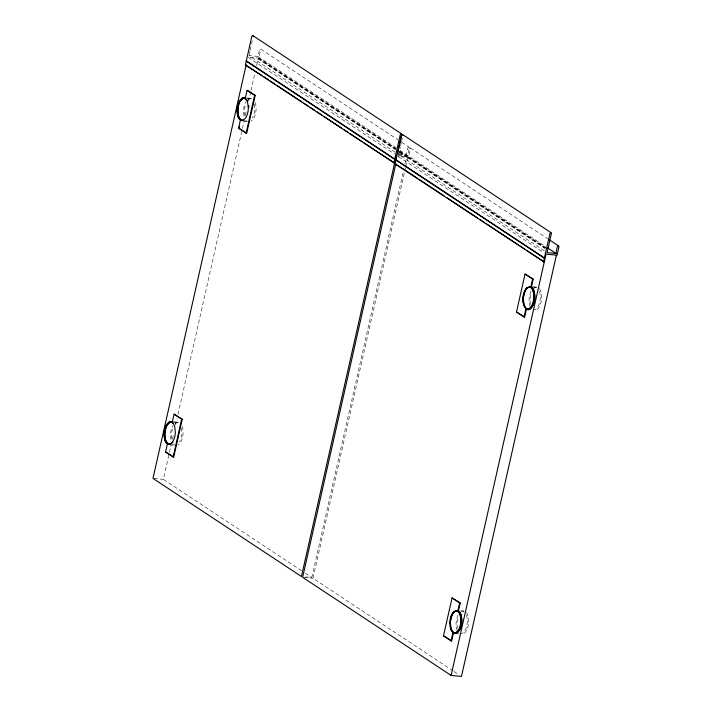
<?xml version="1.0" encoding="UTF-8"?>
<svg xmlns="http://www.w3.org/2000/svg" width="712" height="712" viewBox="0 0 712 712"><rect width="100%" height="100%" fill="white"/><g stroke="black" fill="none" stroke-linecap="round" stroke-linejoin="round"><path stroke-width="0.53" stroke-dasharray="3.56 2.67" d="M249.209 54.53L249.93 51.344M250.17 50.276L252.324 40.709M396.157 147.802L257.904 56.426L259.622 49.235L260.672 49.039L397.999 139.81M301.612 570.739L163.36 479.354L169.216 453.366M169.465 452.28L171.174 444.697M172.393 439.286L173.612 433.875M175.561 425.206L177.03 418.709M178 414.375L242.196 129.557M242.436 128.471L244.145 120.889M245.364 115.478L246.583 110.057M248.541 101.398L250.731 91.652M250.98 90.566L254.887 73.238M256.587 65.655L258.296 58.072L247.927 57.111L394.528 154.006M395.48 149.475L258.153 58.704L258.99 58.144L260.672 49.039M544.306 250.793L398.631 154.513L400.304 147.072M400.545 146.005L401.265 142.818M401.506 141.75L402.939 135.378M398.426 153.81L406.365 154.549C406.614 153.97 407.389 144.527 409.338 147.882L407.451 156.266L406.73 156.845L399.307 151.941M305.59 576.907L311.82 577.485L403.339 171.361M405.048 163.787L406.757 156.204L399.334 151.3M453.126 670.882L313.013 578.278L404.541 172.153M404.781 171.076L405.511 167.827M405.76 166.742L407.958 156.996L397.581 156.026M545.134 248.39L407.816 157.628L408.643 157.058L410.557 148.47L409.996 147.82L409.097 148.541M257.904 56.426L248.969 55.589L395.578 152.493M247.18 98.007L251.131 98.372M247.002 98.327L249.885 98.594M244.554 120.8L247.438 121.067M243.531 121.04L247.482 121.405M398.631 154.513L407.558 155.341L545.81 246.726M398.462 155.43L406.757 156.204M532.718 286.74L536.67 287.114A11.641 5.732 -84.7 0 0 533.688 288.645M533.502 287.15L535.424 287.328M173.203 421.78L178.142 422.243M174.013 422.189L176.896 422.465M172.526 444.751L175.41 445.027M169.554 444.813L174.493 445.276M154.023 478.491L163.36 479.354M303.677 577.405L313.013 578.278M460.717 610.7L463.681 610.976A11.641 5.732 -84.7 0 0 460.7 612.516M456.081 633.636L459.053 633.911M401.71 142.258L409.133 147.17M410.326 147.963L547.653 238.725M399.868 150.259L406.365 154.549M258.99 58.144L396.317 148.906M400.028 151.362L407.451 156.266M408.643 157.058L545.971 247.82M258.296 58.072L395.623 148.844M407.958 156.996L545.276 247.758M258.269 58.722L395.596 149.484M407.932 157.637L545.25 248.408M399.192 151.932L406.614 156.836M398.506 156.64L544.182 252.929M305.323 573.187L311.82 577.485M454.051 671.496L458.688 674.558M254.353 104.139A11.321 5.571 -84.7 0 1 252.573 117.774M243.922 115.611A11.321 5.571 -84.7 0 1 245.711 101.976M248.408 99.004A11.321 5.571 -84.7 0 1 251.309 98.95M181.373 428.01A11.321 5.571 -84.7 0 1 179.584 441.645M170.933 439.473A11.321 5.571 -84.7 0 1 172.722 425.838M175.419 422.875A11.321 5.571 -84.7 0 1 178.32 422.821M182.245 426.417A11.641 5.732 -84.7 0 1 177.982 445.071M171.743 438.726A11.641 5.732 -84.7 0 1 172.749 428.019M175.161 423.782A11.641 5.732 -84.7 0 1 179.602 422.643M255.234 102.546A11.641 5.732 -84.7 0 1 250.971 121.2M244.901 115.753A11.641 5.732 -84.7 0 1 245.738 104.148M248.141 99.911A11.641 5.732 -84.7 0 1 252.591 98.781M539.447 291.279A11.321 5.571 -84.7 0 1 539.438 303.276A11.321 5.571 -84.7 0 1 533.938 309.889M530.2 306.658A11.321 5.571 -84.7 0 1 531.25 290.71M533.956 287.737A11.321 5.571 -84.7 0 1 536.848 287.684M466.458 615.141A11.321 5.571 -84.7 0 1 466.449 627.147A11.321 5.571 -84.7 0 1 460.949 633.76M457.211 630.529A11.321 5.571 -84.7 0 1 458.261 614.572M460.967 611.608A11.321 5.571 -84.7 0 1 463.859 611.555M466.449 612.551A11.641 5.732 -84.7 0 1 468.184 625.626A11.641 5.732 -84.7 0 1 462.017 634.187M457.451 628.358A11.641 5.732 -84.7 0 1 458.288 616.752M539.429 288.68A11.641 5.732 -84.7 0 1 541.164 301.755A11.641 5.732 -84.7 0 1 534.997 310.325M530.44 304.487A11.641 5.732 -84.7 0 1 531.277 292.881"/><path stroke-width="1.07" d="M253.285 36.454L252.742 35.6L251.843 36.321L245.391 64.943L394.599 163.146L363.983 142.907M402.939 135.378L402.396 134.515L401.497 135.244L395.044 163.867L544.253 262.06L526.631 250.41M246.218 64.694L152.982 478.393L301.443 576.515L396.379 155.234M172.295 422.145L174.093 414.17L182.245 419.235L173.684 457.184L165.54 452.129L167.329 444.163L165.175 441.413L164.009 436.225A11.517 5.669 -84.7 0 1 166.225 424.993L169.029 421.958L170.551 421.54L172.874 422.198M245.284 98.274L247.073 90.308L255.225 95.372L246.672 133.322L238.52 128.258L240.318 120.292L238.164 117.542L236.989 112.362A11.517 5.669 -84.7 0 1 239.214 101.122L242.009 98.087L243.54 97.677L245.854 98.327L244.118 97.731L242.587 98.14L239.793 101.175M246.672 133.322L239.098 128.311L239.552 126.327M173.114 457.131L181.667 419.181L174.093 414.17M246.094 133.269L254.647 95.31L247.073 90.308M393.852 163.075L400.304 134.452L401.203 133.722L401.746 134.586L397.43 153.721M395.872 163.609L302.644 577.307L451.097 675.43L461.474 676.4L556.41 255.118L546.042 254.157L451.097 675.43M451.079 640.862L443.505 635.852L452.058 597.902L460.21 602.966L458.412 610.932L460.566 613.682L461.741 618.861A11.517 5.669 -84.7 0 1 459.516 630.102L456.721 633.137L455.19 633.547L452.877 632.897L451.079 640.862L451.657 640.916L453.446 632.95M524.068 316.991L516.494 311.99L525.047 274.04L533.199 279.095L531.401 287.061L533.555 289.811L534.721 294.999A11.517 5.669 -84.7 0 1 532.505 306.231L529.71 309.266L528.179 309.684L525.856 309.026L524.068 316.991L524.646 317.045L526.435 309.079L525.856 309.026M452.877 632.897L454.612 633.493L456.143 633.084L458.937 630.049A11.517 5.669 -84.7 0 0 461.162 618.808L459.988 613.628L457.834 610.878L459.632 602.913L452.058 597.902M527.601 309.631L529.132 309.213L531.926 306.178A11.517 5.669 -84.7 0 0 534.151 294.946L532.976 289.757L530.823 287.007L532.62 279.042L525.047 274.04M543.505 261.989L549.958 233.367L550.661 232.655L551.399 233.5L547.083 252.635L556.019 253.472C556.268 252.893 557.042 243.442 558.991 246.806L557.104 255.181L556.268 255.75M172.945 442.161L171.583 443.487A11.205 5.509 -84.7 0 1 165.487 439.509L164.873 434.187A10.867 5.349 -84.7 0 1 167.836 424.254L169.189 422.928A11.205 5.509 -84.7 0 1 173.354 423.275M454.737 611.661L453.375 612.987A10.867 5.349 -84.7 0 0 450.411 622.92L451.034 628.242A11.205 5.509 -84.7 0 0 457.131 632.212L458.483 630.894A10.867 5.349 -84.7 0 0 461.412 621.905M245.391 64.943L261.918 75.445M254.647 95.31L255.225 95.372M238.52 128.258L239.098 128.311M395.044 163.867L404.149 169.456M532.62 279.042L533.199 279.095M530.823 287.007L531.401 287.061M516.494 311.99L524.646 317.045M181.667 419.181L182.245 419.235M167.329 444.163L167.907 444.217L166.839 443.3M165.54 452.129L166.11 452.182M459.632 602.913L460.21 602.966M457.834 610.878L458.412 610.932M443.505 635.852L451.657 640.916M253.08 35.742L401.541 133.865M402.734 134.657L551.195 232.78M549.513 239.953L558.787 246.085M547.67 247.945L556.019 253.472M246.325 60.805L394.911 159.132M395.979 159.719L544.573 258.055M246.245 61.179L394.697 159.31M395.899 160.102L544.351 258.225M263.769 76.665L268.415 79.735M270.266 80.963L274.903 84.025M276.763 85.253L301.817 101.816M303.668 103.044L308.314 106.106M310.165 107.334L314.802 110.396M316.662 111.624L322.225 115.308M324.085 116.537L341.716 128.187M343.567 129.415L348.204 132.476M350.064 133.705L362.123 141.679M406 170.684L417.143 178.036M418.994 179.264L444.048 195.827M446.833 197.669L477.449 217.908M480.235 219.741L484.872 222.811M486.732 224.04L518.274 244.883M520.134 246.112L524.771 249.182M166.955 452.734L173.684 457.184M526.435 309.079L526.693 309.311A11.641 5.732 -84.7 0 0 534.249 301.114A11.641 5.732 -84.7 0 0 531.214 286.874M239.828 119.429L237.968 115.202M461.323 618.167L460.833 615.64A11.205 5.509 -84.7 0 0 454.737 611.661M237.568 112.416L237.835 114.276A11.641 5.732 -84.7 0 1 237.861 107.29M164.712 437.213L165.754 441.467A11.641 5.732 -84.7 0 1 164.703 437.141M248.773 105.572L248.853 107.423M239.784 119.376A11.641 5.732 -84.7 0 1 237.986 115.113M238.013 106.453A11.641 5.732 -84.7 0 1 238.52 104.397M238.778 103.614A11.641 5.732 -84.7 0 1 245.667 98.131M243.139 120.239A11.205 5.509 -84.7 0 1 238.475 115.638L237.852 110.316A10.867 5.349 -84.7 0 1 240.825 100.392L242.178 99.057A11.205 5.509 -84.7 0 1 245.035 98.55M246.343 99.404A11.205 5.509 -84.7 0 1 247.447 100.935M242.632 120.622A11.321 5.571 -84.7 0 1 241.208 120.266M239.935 119.162A11.321 5.571 -84.7 0 1 238.493 105.118A11.321 5.571 -84.7 0 1 245.542 98.416M164.659 432.264A11.517 5.669 -84.7 0 1 166.804 425.046L169.598 422.011L172.607 421.967A11.641 5.732 -84.7 0 0 164.739 432.157M169.643 444.484A11.321 5.571 -84.7 0 1 166.946 443.024M165.905 441.253A11.321 5.571 -84.7 0 1 165.914 427.654A11.321 5.571 -84.7 0 1 172.553 422.278M534.187 299.948A10.867 5.349 -84.7 0 0 534.436 297.091L533.822 291.769A11.205 5.509 -84.7 0 0 527.726 287.799L526.364 289.117A10.867 5.349 -84.7 0 0 523.4 299.058L524.014 304.371A11.205 5.509 -84.7 0 0 530.12 308.349L531.472 307.023A10.867 5.349 -84.7 0 0 534.027 300.873M529.657 286.794A11.321 5.571 -84.7 0 1 533.395 290.024M533.68 290.736A11.321 5.571 -84.7 0 1 534.294 299.93M534.134 300.891A11.321 5.571 -84.7 0 1 526.755 308.999M525.474 307.895A11.321 5.571 -84.7 0 1 523.471 296.708A11.321 5.571 -84.7 0 1 528.188 287.203M458.101 611.012A11.321 5.571 -84.7 0 1 461.527 618.915M461.527 621.834A11.321 5.571 -84.7 0 1 455.19 633.217A11.321 5.571 -84.7 0 1 450.34 622.048A11.321 5.571 -84.7 0 1 456.677 610.656M458.225 610.736A11.641 5.732 -84.7 0 1 460.922 626.418A11.641 5.732 -84.7 0 1 452.334 631.971M451.274 630.12A11.641 5.732 -84.7 0 1 450.251 625.875M450.278 620.9A11.641 5.732 -84.7 0 1 453.784 611.866M523.356 302.947A11.641 5.732 -84.7 0 1 523.409 296.023M523.587 295.035A11.641 5.732 -84.7 0 1 524.068 293.13M524.361 292.24A11.641 5.732 -84.7 0 1 526.773 288.004M241.599 99.004L240.247 100.33A10.867 5.349 -84.7 0 0 237.274 110.262L237.897 115.584A11.205 5.509 -84.7 0 0 243.993 119.563L245.355 118.236A10.867 5.349 -84.7 0 0 248.319 108.304L247.696 102.982A11.205 5.509 -84.7 0 0 241.599 99.013M168.619 422.875L167.258 424.201A10.867 5.349 -84.7 0 0 164.294 434.133L164.917 439.455A11.205 5.509 -84.7 0 0 171.014 443.425L172.366 442.108A10.867 5.349 -84.7 0 0 175.339 432.166L174.716 426.853A11.205 5.509 -84.7 0 0 168.619 422.875M527.147 287.737L525.785 289.063A10.867 5.349 -84.7 0 0 522.822 299.004L523.445 304.318A11.205 5.509 -84.7 0 0 529.541 308.296L530.894 306.97A10.867 5.349 -84.7 0 0 533.866 297.038L533.244 291.715A11.205 5.509 -84.7 0 0 527.147 287.746M454.158 611.608L452.805 612.934A10.867 5.349 -84.7 0 0 449.833 622.866L450.456 628.189A11.205 5.509 -84.7 0 0 456.552 632.158L457.905 630.841A10.867 5.349 -84.7 0 0 460.878 620.9L460.255 615.586A11.205 5.509 -84.7 0 0 454.158 611.608"/></g></svg>
